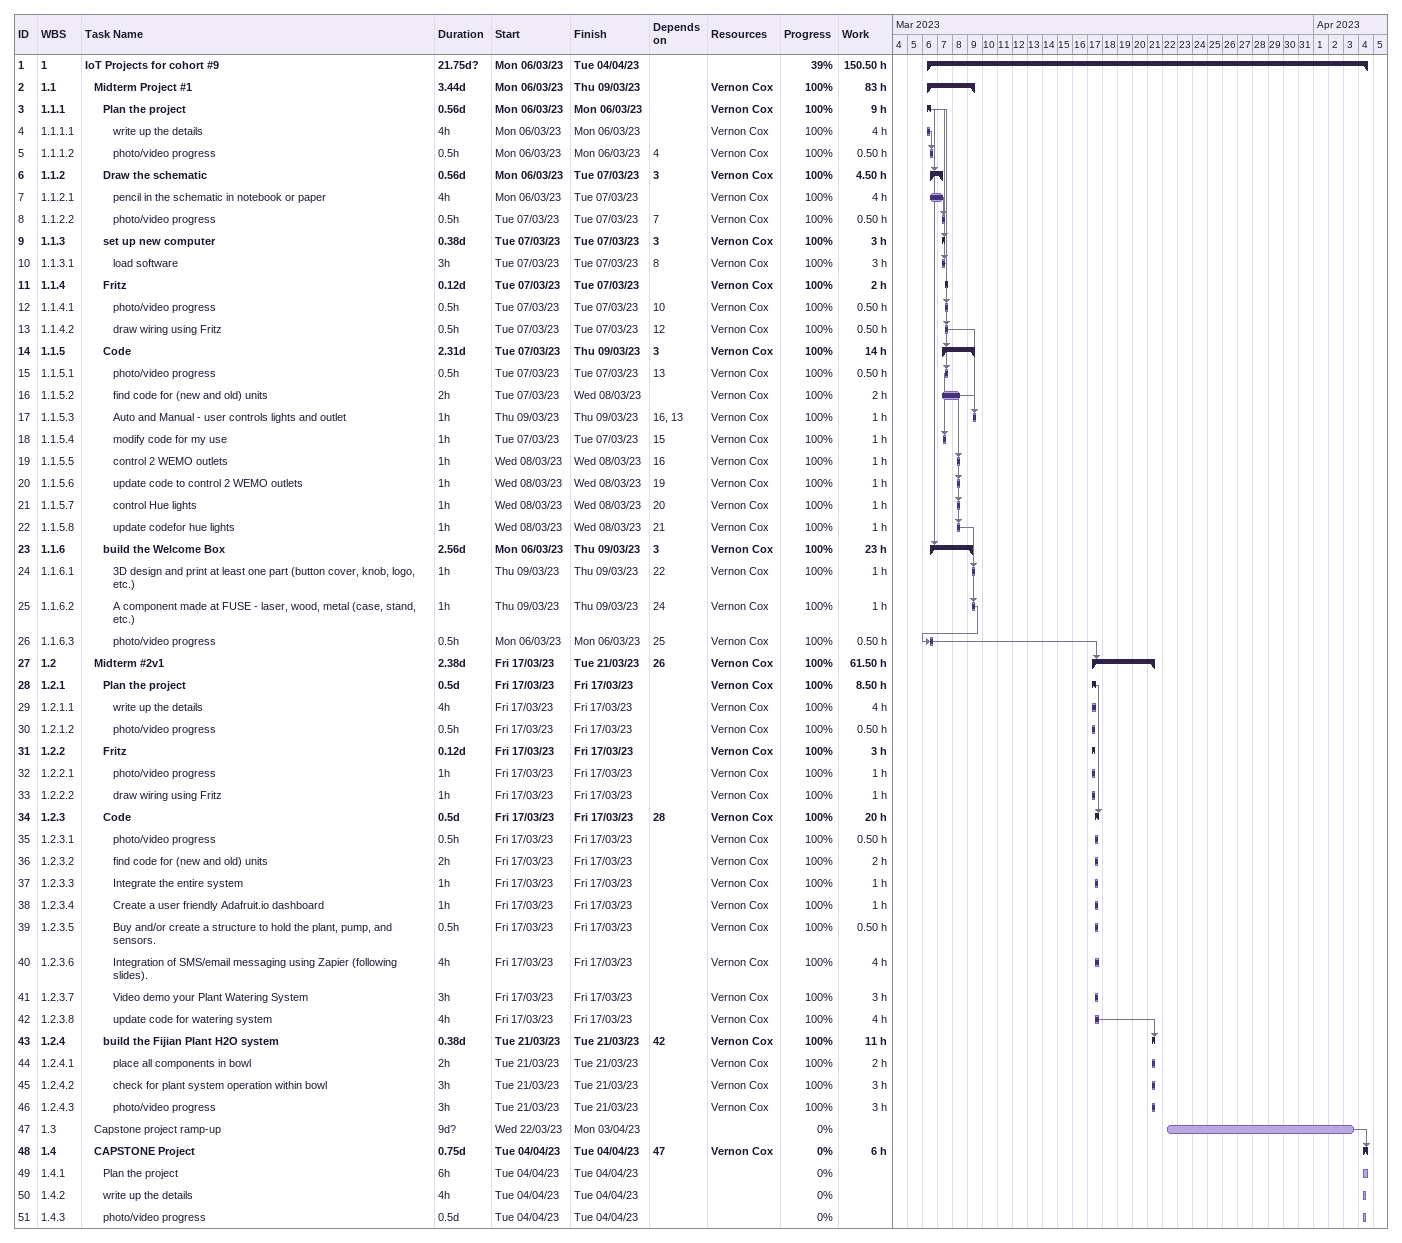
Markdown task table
| ID | WBS | Task | Duration | Start | Finish | Predecessors | Resources | % complete | Work (h) |
|---|---|---|---|---|---|---|---|---|---|
| 1 | 1 | **IoT Projects for cohort #9** | 21.75d? | 2023-03-06 | 2023-04-04 |  |  | 39 | 150.50 |
| 2 | 1.1 | **Midterm Project #1** | 3.44d | 2023-03-06 | 2023-03-09 |  | Vernon Cox | 100 | 83 |
| 3 | 1.1.1 | **Plan the project** | 0.56d | 2023-03-06 | 2023-03-06 |  | Vernon Cox | 100 | 9 |
| 4 | 1.1.1.1 | write up the details | 4h | 2023-03-06 | 2023-03-06 |  | Vernon Cox | 100 | 4 |
| 5 | 1.1.1.2 | photo/video progress | 0.5h | 2023-03-06 | 2023-03-06 | 4 | Vernon Cox | 100 | 0.50 |
| 6 | 1.1.2 | **Draw the schematic** | 0.56d | 2023-03-06 | 2023-03-07 | 3 | Vernon Cox | 100 | 4.50 |
| 7 | 1.1.2.1 | pencil in the schematic in notebook or paper | 4h | 2023-03-06 | 2023-03-07 |  | Vernon Cox | 100 | 4 |
| 8 | 1.1.2.2 | photo/video progress | 0.5h | 2023-03-07 | 2023-03-07 | 7 | Vernon Cox | 100 | 0.50 |
| 9 | 1.1.3 | **set up new computer** | 0.38d | 2023-03-07 | 2023-03-07 | 3 | Vernon Cox | 100 | 3 |
| 10 | 1.1.3.1 | load software | 3h | 2023-03-07 | 2023-03-07 | 8 | Vernon Cox | 100 | 3 |
| 11 | 1.1.4 | **Fritz** | 0.12d | 2023-03-07 | 2023-03-07 |  | Vernon Cox | 100 | 2 |
| 12 | 1.1.4.1 | photo/video progress | 0.5h | 2023-03-07 | 2023-03-07 | 10 | Vernon Cox | 100 | 0.50 |
| 13 | 1.1.4.2 | draw wiring using Fritz | 0.5h | 2023-03-07 | 2023-03-07 | 12 | Vernon Cox | 100 | 0.50 |
| 14 | 1.1.5 | **Code** | 2.31d | 2023-03-07 | 2023-03-09 | 3 | Vernon Cox | 100 | 14 |
| 15 | 1.1.5.1 | photo/video progress | 0.5h | 2023-03-07 | 2023-03-07 | 13 | Vernon Cox | 100 | 0.50 |
| 16 | 1.1.5.2 | find code for (new and old) units | 2h | 2023-03-07 | 2023-03-08 |  | Vernon Cox | 100 | 2 |
| 17 | 1.1.5.3 | Auto and Manual - user controls lights and outlet | 1h | 2023-03-09 | 2023-03-09 | 16, 13 | Vernon Cox | 100 | 1 |
| 18 | 1.1.5.4 | modify code for my use | 1h | 2023-03-07 | 2023-03-07 | 15 | Vernon Cox | 100 | 1 |
| 19 | 1.1.5.5 | control 2 WEMO outlets | 1h | 2023-03-08 | 2023-03-08 | 16 | Vernon Cox | 100 | 1 |
| 20 | 1.1.5.6 | update code to control 2 WEMO outlets | 1h | 2023-03-08 | 2023-03-08 | 19 | Vernon Cox | 100 | 1 |
| 21 | 1.1.5.7 | control Hue lights | 1h | 2023-03-08 | 2023-03-08 | 20 | Vernon Cox | 100 | 1 |
| 22 | 1.1.5.8 | update codefor hue lights | 1h | 2023-03-08 | 2023-03-08 | 21 | Vernon Cox | 100 | 1 |
| 23 | 1.1.6 | **build the Welcome Box** | 2.56d | 2023-03-06 | 2023-03-09 | 3 | Vernon Cox | 100 | 23 |
| 24 | 1.1.6.1 | 3D design and print at least one part (button cover, knob, logo, etc.) | 1h | 2023-03-09 | 2023-03-09 | 22 | Vernon Cox | 100 | 1 |
| 25 | 1.1.6.2 | A component made at FUSE - laser, wood, metal (case, stand, etc.) | 1h | 2023-03-09 | 2023-03-09 | 24 | Vernon Cox | 100 | 1 |
| 26 | 1.1.6.3 | photo/video progress | 0.5h | 2023-03-06 | 2023-03-06 | 25 | Vernon Cox | 100 | 0.50 |
| 27 | 1.2 | **Midterm #2v1** | 2.38d | 2023-03-17 | 2023-03-21 | 26 | Vernon Cox | 100 | 61.50 |
| 28 | 1.2.1 | **Plan the project** | 0.5d | 2023-03-17 | 2023-03-17 |  | Vernon Cox | 100 | 8.50 |
| 29 | 1.2.1.1 | write up the details | 4h | 2023-03-17 | 2023-03-17 |  | Vernon Cox | 100 | 4 |
| 30 | 1.2.1.2 | photo/video progress | 0.5h | 2023-03-17 | 2023-03-17 |  | Vernon Cox | 100 | 0.50 |
| 31 | 1.2.2 | **Fritz** | 0.12d | 2023-03-17 | 2023-03-17 |  | Vernon Cox | 100 | 3 |
| 32 | 1.2.2.1 | photo/video progress | 1h | 2023-03-17 | 2023-03-17 |  | Vernon Cox | 100 | 1 |
| 33 | 1.2.2.2 | draw wiring using Fritz | 1h | 2023-03-17 | 2023-03-17 |  | Vernon Cox | 100 | 1 |
| 34 | 1.2.3 | **Code** | 0.5d | 2023-03-17 | 2023-03-17 | 28 | Vernon Cox | 100 | 20 |
| 35 | 1.2.3.1 | photo/video progress | 0.5h | 2023-03-17 | 2023-03-17 |  | Vernon Cox | 100 | 0.50 |
| 36 | 1.2.3.2 | find code for (new and old) units | 2h | 2023-03-17 | 2023-03-17 |  | Vernon Cox | 100 | 2 |
| 37 | 1.2.3.3 | Integrate the entire system | 1h | 2023-03-17 | 2023-03-17 |  | Vernon Cox | 100 | 1 |
| 38 | 1.2.3.4 | Create a user friendly Adafruit.io dashboard | 1h | 2023-03-17 | 2023-03-17 |  | Vernon Cox | 100 | 1 |
| 39 | 1.2.3.5 | Buy and/or create a structure to hold the plant, pump, and sensors. | 0.5h | 2023-03-17 | 2023-03-17 |  | Vernon Cox | 100 | 0.50 |
| 40 | 1.2.3.6 | Integration of SMS/email messaging using Zapier (following slides). | 4h | 2023-03-17 | 2023-03-17 |  | Vernon Cox | 100 | 4 |
| 41 | 1.2.3.7 | Video demo your Plant Watering System | 3h | 2023-03-17 | 2023-03-17 |  | Vernon Cox | 100 | 3 |
| 42 | 1.2.3.8 | update code for watering system | 4h | 2023-03-17 | 2023-03-17 |  | Vernon Cox | 100 | 4 |
| 43 | 1.2.4 | **build the Fijian Plant H2O system** | 0.38d | 2023-03-21 | 2023-03-21 | 42 | Vernon Cox | 100 | 11 |
| 44 | 1.2.4.1 | place all components in bowl | 2h | 2023-03-21 | 2023-03-21 |  | Vernon Cox | 100 | 2 |
| 45 | 1.2.4.2 | check for plant system operation within bowl | 3h | 2023-03-21 | 2023-03-21 |  | Vernon Cox | 100 | 3 |
| 46 | 1.2.4.3 | photo/video progress | 3h | 2023-03-21 | 2023-03-21 |  | Vernon Cox | 100 | 3 |
| 47 | 1.3 | Capstone project ramp-up | 9d? | 2023-03-22 | 2023-04-03 |  |  | 0 |  |
| 48 | 1.4 | **CAPSTONE Project** | 0.75d | 2023-04-04 | 2023-04-04 | 47 | Vernon Cox | 0 | 6 |
| 49 | 1.4.1 | Plan the project | 6h | 2023-04-04 | 2023-04-04 |  |  | 0 |  |
| 50 | 1.4.2 | write up the details | 4h | 2023-04-04 | 2023-04-04 |  |  | 0 |  |
| 51 | 1.4.3 | photo/video progress | 0.5d | 2023-04-04 | 2023-04-04 |  |  | 0 |  |
